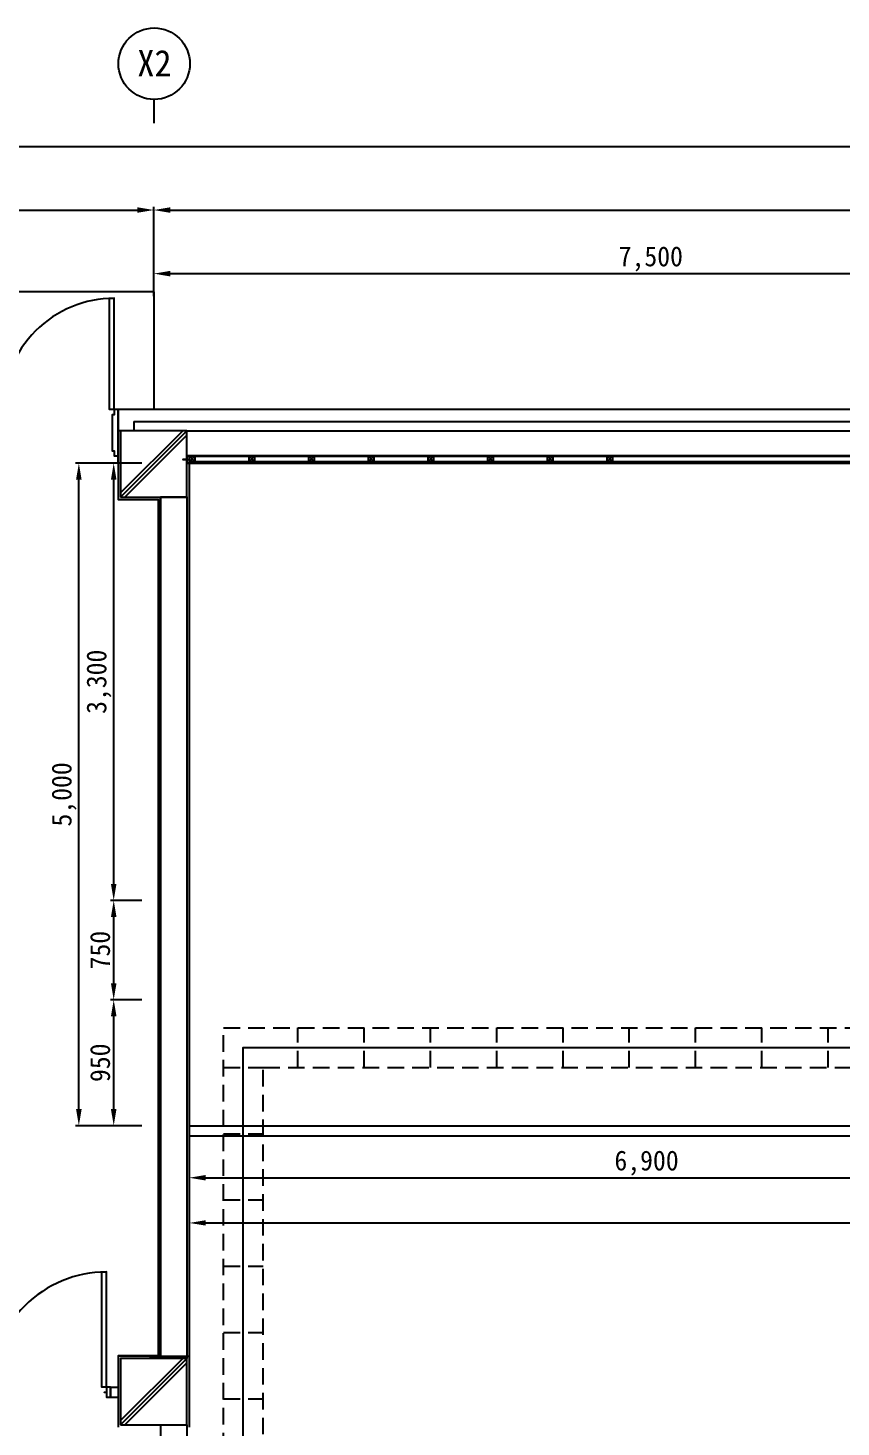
# Model space of a CAD drawing. Header units: millimetres. Extents: x -155329 to -115529, y -366316 to -334666.
# Drawn here: x -145694 to -139560, y -352890 to -342332 of the extents above; entities that cross this region are included whole.
import ezdxf
from ezdxf.enums import TextEntityAlignment as Align

# ---------------------------------------------------------------- set-up
doc = ezdxf.new("R2010")
doc.units = ezdxf.units.MM
doc.linetypes.add('HIDDEN2', pattern=[0.1875, 0.125, -0.0625])
for name, color, linetype in [('TN-LEAT', 3, 'Continuous'), ('TT-CABL', 4, 'Continuous'), ('TT-TRAY', 4, 'Continuous'), ('TZ-BASE', 253, 'Continuous'), ('TZ-DIMS', 1, 'Continuous'), ('TZ-LEAL', 1, 'Continuous')]:
    doc.layers.add(name, color=color, linetype=linetype)
doc.styles.get("Standard").update_dxf_attribs({"font": 'GulimChe.ttf'})
doc.linetypes.add('BATTINB', pattern='A,0,-0.0025,[134,GulimChe.ttf,S=0.0025,R=0,X=-0.0025,Y=0.01],-0.005,[134,GulimChe.ttf,S=0.0025,R=180,X=0.0025,Y=0.01],-0.0025', length=0.01)
doc.dimstyles.new('D50', dxfattribs={"dimscale": 50, "dimtxt": 3, "dimasz": 2.5, "dimexe": 0.5, "dimexo": 0.5, "dimgap": 0.5, "dimtad": 1, "dimdec": 0, "dimzin": 1, "dimdsep": 46, "dimlunit": 6, "dimtxsty": 'Standard', "dimcen": 1, "dimclrd": 1, "dimclre": 1, "dimclrt": 3, "dimadec": 0, "dimazin": 0, "dimtfac": 1, "dimtdec": 0, "dimtix": 1, "dimtmove": 2, "dimatfit": 3, "dimfxl": 0, "dimtvp": 2, "dimlwd": -1, "dimlwe": -1, "dimarcsym": 0})

# ---------------------------------------------------------------- blocks, each defined once
blk = doc.blocks.new('*D1504')
at = {"layer": 'DEFPOINTS', "color": 0, "ltscale": 0.1}
for p in [(-144745, -343706), (-144745, -344381), (-151745, -344550)]:
    blk.add_point(p, dxfattribs=at)
at = {"layer": 'TZ-DIMS', "color": 1, "ltscale": 0.1}
for p, q in [((-151745, -344525), (-151745, -343681)), ((-151620, -343706), (-144870, -343706)), ((-144745, -344356), (-144745, -343681))]:
    blk.add_line(p, q, dxfattribs=at)
for points in [[(-151620, -343685), (-151620, -343727), (-151745, -343706)], [(-144870, -343685), (-144870, -343727), (-144745, -343706)]]:
    blk.add_solid(points, dxfattribs=at)
at = {"layer": 'TZ-DIMS', "color": 3, "ltscale": 0.1, "insert": (-148245, -343595), "char_height": 150, "attachment_point": 5}
blk.add_mtext('{\\fGulimChe|b0|i0|c129|p0;7,000}', dxfattribs=at)
blk = doc.blocks.new('*D1505')
at = {"layer": 'DEFPOINTS', "color": 0, "ltscale": 0.1}
for p in [(-137245, -344186), (-144745, -344381), (-137245, -344550)]:
    blk.add_point(p, dxfattribs=at)
at = {"layer": 'TZ-DIMS', "color": 1, "ltscale": 0.1}
for p, q in [((-144745, -344356), (-144745, -344161)), ((-144620, -344186), (-137370, -344186)), ((-137245, -344525), (-137245, -344161))]:
    blk.add_line(p, q, dxfattribs=at)
for points in [[(-144620, -344165), (-144620, -344207), (-144745, -344186)], [(-137370, -344165), (-137370, -344207), (-137245, -344186)]]:
    blk.add_solid(points, dxfattribs=at)
at = {"layer": 'TZ-DIMS', "color": 3, "ltscale": 0.1, "insert": (-140995, -344075), "char_height": 150, "attachment_point": 5}
blk.add_mtext('{\\fGulimChe|b0|i0|c129|p0;7,500}', dxfattribs=at)
blk = doc.blocks.new('*D1507')
at = {"layer": 'DEFPOINTS', "color": 0, "ltscale": 0.1}
for p in [(-129745, -343706), (-144745, -344381), (-129745, -344550)]:
    blk.add_point(p, dxfattribs=at)
at = {"layer": 'TZ-DIMS', "color": 1, "ltscale": 0.1}
for p, q in [((-144745, -344356), (-144745, -343681)), ((-144620, -343706), (-129870, -343706)), ((-129745, -344525), (-129745, -343681))]:
    blk.add_line(p, q, dxfattribs=at)
for points in [[(-144620, -343685), (-144620, -343727), (-144745, -343706)], [(-129870, -343685), (-129870, -343727), (-129745, -343706)]]:
    blk.add_solid(points, dxfattribs=at)
at = {"layer": 'TZ-DIMS', "color": 3, "ltscale": 0.1, "insert": (-137245, -343595), "char_height": 150, "attachment_point": 5}
blk.add_mtext('{\\fGulimChe|b0|i0|c129|p0;15,000}', dxfattribs=at)
blk = doc.blocks.new('*D1510')
at = {"layer": 'DEFPOINTS', "color": 0, "ltscale": 0.1}
for p in [(-119745, -343226), (-151745, -344550), (-119745, -344550)]:
    blk.add_point(p, dxfattribs=at)
at = {"layer": 'TZ-DIMS', "color": 1, "ltscale": 0.1}
for p, q in [((-151745, -344525), (-151745, -343201)), ((-151620, -343226), (-119870, -343226)), ((-119745, -344525), (-119745, -343201))]:
    blk.add_line(p, q, dxfattribs=at)
for points in [[(-151620, -343205), (-151620, -343247), (-151745, -343226)], [(-119870, -343205), (-119870, -343247), (-119745, -343226)]]:
    blk.add_solid(points, dxfattribs=at)
at = {"layer": 'TZ-DIMS', "color": 3, "ltscale": 0.1, "insert": (-135745, -343115), "char_height": 150, "attachment_point": 5}
blk.add_mtext('{\\fGulimChe|b0|i0|c129|p0;32,000}', dxfattribs=at)
blk = doc.blocks.new('*D1518')
at = {"layer": 'DEFPOINTS', "color": 0}
for p in [(-145047, -349666), (-144810, -349666), (-144810, -350616)]:
    blk.add_point(p, dxfattribs=at)
at = {"layer": 'TZ-DIMS', "color": 1}
for p, q in [((-144835, -349666), (-145072, -349666)), ((-145047, -350491), (-145047, -349791)), ((-144835, -350616), (-145072, -350616))]:
    blk.add_line(p, q, dxfattribs=at)
for points in [[(-145068, -349791), (-145026, -349791), (-145047, -349666)], [(-145068, -350491), (-145026, -350491), (-145047, -350616)]]:
    blk.add_solid(points, dxfattribs=at)
at = {"layer": 'TZ-DIMS', "color": 3, "insert": (-145149, -350141), "char_height": 150, "attachment_point": 5, "rotation": 90}
blk.add_mtext('950', dxfattribs=at)
blk = doc.blocks.new('*D1519')
at = {"layer": 'DEFPOINTS', "color": 0}
for p in [(-145047, -348916), (-144810, -348916), (-144810, -349666)]:
    blk.add_point(p, dxfattribs=at)
at = {"layer": 'TZ-DIMS', "color": 1}
for p, q in [((-144835, -348916), (-145072, -348916)), ((-145047, -349541), (-145047, -349041)), ((-144835, -349666), (-145072, -349666))]:
    blk.add_line(p, q, dxfattribs=at)
for points in [[(-145068, -349041), (-145026, -349041), (-145047, -348916)], [(-145068, -349541), (-145026, -349541), (-145047, -349666)]]:
    blk.add_solid(points, dxfattribs=at)
at = {"layer": 'TZ-DIMS', "color": 3, "insert": (-145149, -349291), "char_height": 150, "attachment_point": 5, "rotation": 90}
blk.add_mtext('750', dxfattribs=at)
blk = doc.blocks.new('*D1520')
at = {"layer": 'DEFPOINTS', "color": 0}
for p in [(-145047, -345616), (-144810, -345616), (-144810, -348916)]:
    blk.add_point(p, dxfattribs=at)
at = {"layer": 'TZ-DIMS', "color": 1}
for p, q in [((-144835, -345616), (-145072, -345616)), ((-145047, -348791), (-145047, -345741)), ((-144835, -348916), (-145072, -348916))]:
    blk.add_line(p, q, dxfattribs=at)
for points in [[(-145068, -345741), (-145026, -345741), (-145047, -345616)], [(-145068, -348791), (-145026, -348791), (-145047, -348916)]]:
    blk.add_solid(points, dxfattribs=at)
at = {"layer": 'TZ-DIMS', "color": 3, "insert": (-145158, -347266), "char_height": 150, "attachment_point": 5, "rotation": 90}
blk.add_mtext('3,300', dxfattribs=at)
blk = doc.blocks.new('*D1521')
at = {"layer": 'DEFPOINTS', "color": 0}
for p in [(-145310, -345616), (-144810, -345616), (-144810, -350616)]:
    blk.add_point(p, dxfattribs=at)
at = {"layer": 'TZ-DIMS', "color": 1}
for p, q in [((-144835, -345616), (-145335, -345616)), ((-145310, -350491), (-145310, -345741)), ((-144835, -350616), (-145335, -350616))]:
    blk.add_line(p, q, dxfattribs=at)
for points in [[(-145331, -345741), (-145289, -345741), (-145310, -345616)], [(-145331, -350491), (-145289, -350491), (-145310, -350616)]]:
    blk.add_solid(points, dxfattribs=at)
at = {"layer": 'TZ-DIMS', "color": 3, "insert": (-145421, -348116), "char_height": 150, "attachment_point": 5, "rotation": 90}
blk.add_mtext('5,000', dxfattribs=at)
blk = doc.blocks.new('*D1522')
at = {"layer": 'DEFPOINTS', "color": 0}
for p in [(-144477, -350801), (-137577, -350801), (-137577, -351009)]:
    blk.add_point(p, dxfattribs=at)
at = {"layer": 'TZ-DIMS', "color": 1}
for p, q in [((-144477, -350826), (-144477, -351034)), ((-137577, -350826), (-137577, -351034)), ((-144352, -351009), (-137702, -351009))]:
    blk.add_line(p, q, dxfattribs=at)
for points in [[(-144352, -350988), (-144352, -351030), (-144477, -351009)], [(-137702, -350988), (-137702, -351030), (-137577, -351009)]]:
    blk.add_solid(points, dxfattribs=at)
at = {"layer": 'TZ-DIMS', "color": 3, "insert": (-141027, -350898), "char_height": 150, "attachment_point": 5}
blk.add_mtext('6,900', dxfattribs=at)
blk = doc.blocks.new('*D1532')
at = {"layer": 'DEFPOINTS', "color": 0}
for p in [(-144477, -350801), (-129877, -350801), (-129877, -351350)]:
    blk.add_point(p, dxfattribs=at)
at = {"layer": 'TZ-DIMS', "color": 1}
for p, q in [((-144477, -350826), (-144477, -351375)), ((-129877, -350826), (-129877, -351375)), ((-144352, -351350), (-130002, -351350))]:
    blk.add_line(p, q, dxfattribs=at)
for points in [[(-144352, -351329), (-144352, -351370), (-144477, -351350)], [(-130002, -351329), (-130002, -351370), (-129877, -351350)]]:
    blk.add_solid(points, dxfattribs=at)
at = {"layer": 'TZ-DIMS', "color": 3, "insert": (-137177, -351238), "char_height": 150, "attachment_point": 5}
blk.add_mtext('14,600', dxfattribs=at)

msp = doc.modelspace()

# ---------------------------------------------------------------- linework, layer by layer
at = {"layer": 'TT-CABL'}
msp.add_lwpolyline([(-142395.3, -361172.3), (-142395.3, -359845.2), (-144069.2, -359845.2), (-144069.2, -350026.3), (-134307, -350026.3), (-134307, -349666)], dxfattribs=at)
at = {"layer": 'TT-TRAY', "linetype": 'HIDDEN2', "ltscale": 1000}
for points in [[(-142545.3, -361172.3), (-142545.3, -359995.2), (-144219.2, -359995.2), (-144219.2, -349876.3), (-134457, -349876.3), (-134457, -349666)], [(-142245.3, -361172.3), (-142245.3, -359695.2), (-143919.2, -359695.2), (-143919.2, -350176.3), (-134157, -350176.3), (-134157, -349666)], [(-143657, -350176.3), (-143657, -349876.3)], [(-143157, -350176.3), (-143157, -349876.3)], [(-142657, -350176.3), (-142657, -349876.3)], [(-142157, -350176.3), (-142157, -349876.3)], [(-141657, -350176.3), (-141657, -349876.3)], [(-141157, -350176.3), (-141157, -349876.3)], [(-140657, -350176.3), (-140657, -349876.3)], [(-140157, -350176.3), (-140157, -349876.3)], [(-139657, -350176.3), (-139657, -349876.3)], [(-144219.2, -350176.3), (-143919.2, -350176.3)], [(-144219.2, -350676.3), (-143919.2, -350676.3)], [(-144219.2, -351176.3), (-143919.2, -351176.3)], [(-144219.2, -351676.3), (-143919.2, -351676.3)], [(-144219.2, -352176.3), (-143919.2, -352176.3)], [(-144219.2, -352676.3), (-143919.2, -352676.3)]]:
    msp.add_lwpolyline(points, dxfattribs=at)
at = {"layer": 'TZ-BASE', "linetype": 'BATTINB'}
for p, q in [((-144745, -344322.2), (-151494.9, -344322.2)), ((-144745.2, -344322.2), (-144745.2, -345212)), ((-144526.5, -345372), (-144995, -345840.5)), ((-144495, -345372.3), (-144994.7, -345872)), ((-144495, -345404.1), (-144962.9, -345872)), ((-144477, -345580), (-144477, -345890)), ((-144477, -345580), (-144477, -345890)), ((-144477, -345890), (-144477, -352354.3)), ((-144526.5, -352372.3), (-144995, -352840.8)), ((-144495, -352372.6), (-144994.7, -352872.3)), ((-144495, -352404.4), (-144962.9, -352872.3)), ((-144777, -352354.3), (-144477, -352354.3)), ((-144477, -352354.3), (-144477, -352890.3)), ((-144477, -352354.3), (-144477, -352890.3))]:
    msp.add_line(p, q, dxfattribs=at)
at = {"layer": 'TZ-BASE', "ltscale": 0.1}
for p, q in [((-145012.7, -345212), (-145077.7, -345212)), ((-127118.2, -345212), (-145012.7, -345212)), ((-145012.7, -345616), (-145012.7, -345212)), ((-145012.7, -345371.8), (-145012.7, -345212)), ((-145012.7, -345212), (-145012.7, -345562)), ((-144894.7, -345301.8), (-144894.7, -345371.8)), ((-144894.7, -345371.8), (-145012.7, -345371.8)), ((-144494.7, -345371.8), (-144494.6, -345371.9)), ((-144494.6, -345371.9), (-127148.2, -345371.9)), ((-144475, -350616), (-129875, -350616)), ((-144475, -350692), (-129875, -350692)), ((-145072.3, -352590), (-145012.7, -352590)), ((-145072.3, -352590), (-145072.3, -352666)), ((-145072.3, -352666), (-145012.7, -352666))]:
    msp.add_line(p, q, dxfattribs=at)
at = {"layer": 'TZ-BASE'}
for p, q in [((-145013, -345615.8), (-145012.4, -345615.8)), ((-145013, -345615.8), (-145012.4, -345615.8)), ((-129994.7, -345562), (-144495, -345562)), ((-144495, -345562), (-144495, -345617)), ((-144495, -345562), (-144495, -345617)), ((-144495, -345563), (-129994.7, -345563)), ((-144495, -345617), (-144455.7, -345617)), ((-144495, -345617), (-144455.7, -345617)), ((-144494, -345615.3), (-144494, -345563.7)), ((-144494, -345615.3), (-144494, -345563.7)), ((-144455, -345616), (-144493.3, -345616)), ((-144455, -345616), (-144493.3, -345616)), ((-144475, -345603), (-144475, -345616)), ((-144475, -345603), (-137515, -345603)), ((-144475, -345603), (-144475, -345616)), ((-144475, -345616), (-137515, -345616)), ((-144035, -345563), (-144035, -345562.7)), ((-143996.7, -345563), (-144035, -345563)), ((-144034.3, -345562), (-143995, -345562)), ((-143455.7, -345562), (-143495, -345562)), ((-143455.7, -345562), (-143495, -345562)), ((-143493.3, -345563), (-143455, -345563)), ((-143493.3, -345563), (-143455, -345563)), ((-143455, -345563), (-143455, -345562.7)), ((-143455, -345563), (-143455, -345562.7)), ((-143005, -345563), (-143005, -345562.7)), ((-142555, -345563), (-142555, -345562.7)), ((-142105, -345563), (-142105, -345562.7)), ((-141655, -345563), (-141655, -345562.7)), ((-144695, -345872), (-144695, -352372.3)), ((-144495, -345872), (-144495, -352372.3)), ((-144695, -352872.3), (-144694.7, -360372)), ((-144495, -352872.3), (-144495, -360372))]:
    msp.add_line(p, q, dxfattribs=at)
at = {"layer": 'TZ-BASE', "linetype": 'BATTINB', "ltscale": 0.1}
for p, q in [((-144435, -345603), (-144475, -345563)), ((-144475, -345603), (-144435, -345563)), ((-143985, -345603), (-144025, -345563)), ((-144025, -345603), (-143985, -345563)), ((-143535, -345603), (-143575, -345563)), ((-143575, -345603), (-143535, -345563)), ((-143085, -345603), (-143125, -345563)), ((-143125, -345603), (-143085, -345563)), ((-142635, -345603), (-142675, -345563)), ((-142675, -345603), (-142635, -345563)), ((-142185, -345603), (-142225, -345563)), ((-142225, -345603), (-142185, -345563)), ((-141735, -345603), (-141775, -345563)), ((-141775, -345603), (-141735, -345563)), ((-141285, -345603), (-141325, -345563)), ((-141325, -345603), (-141285, -345563))]:
    msp.add_line(p, q, dxfattribs=at)
at = {"layer": 'TZ-BASE', "ltscale": 0.1}
for points in [[(-145042.7, -345212), (-145042.7, -344372, 0.4142136), (-145882.7, -345212, 0.4142136)], [(-145102.3, -352590), (-145102.3, -351720, 0.4142136), (-145972.3, -352590, 0.4142136)]]:
    msp.add_lwpolyline(points, format="xyb", dxfattribs=at)
for points in [[(-145042.7, -345212), (-145077.7, -345212), (-145077.7, -344372), (-145042.7, -344372)], [(-144894.7, -345301.8), (-127118.2, -345301.8)], [(-145102.3, -352590), (-145137.3, -352590), (-145137.3, -351720), (-145102.3, -351720)]]:
    msp.add_lwpolyline(points, dxfattribs=at)
for points in [[(-145012.7, -345212), (-145042.7, -345212), (-145042.7, -345252), (-145057.7, -345252), (-145057.7, -345522), (-145042.7, -345522), (-145042.7, -345562), (-145012.7, -345562)], [(-145072.3, -352590), (-145102.3, -352590), (-145102.3, -352630), (-145117.3, -352630), (-145117.3, -352626), (-145102.3, -352626), (-145102.3, -352666), (-145072.3, -352666)]]:
    msp.add_lwpolyline(points, close=True, dxfattribs=at)
at = {"layer": 'TZ-BASE', "linetype": 'BATTINB'}
for points in [[(-145012.7, -345211.8), (-145012.7, -345889.8), (-144712.4, -345889.8), (-144712.4, -352354), (-145012.4, -352354), (-145012.4, -352890)], [(-145013, -345580), (-145013, -345890), (-144712.7, -345890), (-144712.7, -352354.3), (-145012.7, -352354.3), (-145012.7, -352890.3)]]:
    msp.add_lwpolyline(points, dxfattribs=at)
at = {"layer": 'TZ-BASE'}
for points in [[(-144995, -345872), (-144495, -345872), (-144495, -345372), (-144995, -345372)], [(-144435, -345563), (-144435, -345603), (-144475, -345603), (-144475, -345563)], [(-144435, -345563), (-144435, -345603), (-144475, -345603), (-144475, -345563)], [(-143985, -345563), (-143985, -345603), (-144025, -345603), (-144025, -345563)], [(-143535, -345563), (-143535, -345603), (-143575, -345603), (-143575, -345563)], [(-143085, -345563), (-143085, -345603), (-143125, -345603), (-143125, -345563)], [(-142635, -345563), (-142635, -345603), (-142675, -345603), (-142675, -345563)], [(-142185, -345563), (-142185, -345603), (-142225, -345603), (-142225, -345563)], [(-141735, -345563), (-141735, -345603), (-141775, -345603), (-141775, -345563)], [(-141285, -345563), (-141285, -345603), (-141325, -345603), (-141325, -345563)], [(-144995, -352872.3), (-144495, -352872.3), (-144495, -352372.3), (-144995, -352372.3)]]:
    msp.add_lwpolyline(points, close=True, dxfattribs=at)
for points in [[(-144525.3, -345589.3), (-144523.1, -345586.8), (-144518.6, -345586.8), (-144521.1, -345591.8), (-144523.1, -345591.8), (-144525.3, -345589.3)], [(-144525.3, -345589.3), (-144523.1, -345586.8), (-144518.6, -345586.8), (-144521.1, -345591.8), (-144523.1, -345591.8), (-144525.3, -345589.3)], [(-144519.5, -345591.8), (-144517, -345586.8), (-144513.6, -345586.8), (-144516.1, -345591.8), (-144519.5, -345591.8)], [(-144519.5, -345591.8), (-144517, -345586.8), (-144513.6, -345586.8), (-144516.1, -345591.8), (-144519.5, -345591.8)], [(-144514.1, -345591.8), (-144511.6, -345586.8), (-144508.3, -345586.8), (-144510.8, -345591.8), (-144514.1, -345591.8)], [(-144514.1, -345591.8), (-144511.6, -345586.8), (-144508.3, -345586.8), (-144510.8, -345591.8), (-144514.1, -345591.8)], [(-144509.1, -345591.8), (-144506.6, -345586.8), (-144503.2, -345586.8), (-144505.7, -345591.8), (-144509.1, -345591.8)], [(-144509.1, -345591.8), (-144506.6, -345586.8), (-144503.2, -345586.8), (-144505.7, -345591.8), (-144509.1, -345591.8)], [(-144495, -345591.8), (-144504, -345591.8), (-144501.5, -345586.8), (-144495, -345586.8)], [(-144495, -345591.8), (-144504, -345591.8), (-144501.5, -345586.8), (-144495, -345586.8)]]:
    msp.add_lwpolyline(points, dxfattribs=at)
at = {"layer": 'TZ-BASE', "linetype": 'BATTINB', "ltscale": 0.1}
msp.add_lwpolyline([(-144695, -345871.1), (-144495, -345871.1), (-144495, -352371.4), (-144695, -352371.4)], close=True, dxfattribs=at)
at = {"layer": 'TZ-BASE'}
for centre, radius, start, end in [((-144493.3, -345615.3), 0.7, 180, 270), ((-144493.3, -345615.3), 0.7, 180, 270), ((-144495.6, -345589.5), 6.44, 284.78327, 75.28078), ((-144495.6, -345589.5), 6.44, 284.78327, 75.28078), ((-144455.7, -345616.3), 0.7, 270, 0), ((-144455.7, -345616.3), 0.7, 270, 0), ((-144034.3, -345562.7), 0.7, 90, 180), ((-143996.7, -345563.7), 0.7, 0, 90), ((-143455.7, -345562.7), 0.7, 0, 90), ((-143455.7, -345562.7), 0.7, 0, 90), ((-143005.7, -345562.7), 0.7, 0, 90), ((-142555.7, -345562.7), 0.7, 0, 90), ((-142105.7, -345562.7), 0.7, 0, 90), ((-141655.7, -345562.7), 0.7, 0, 90)]:
    msp.add_arc(centre, radius, start, end, dxfattribs=at)
at = {"layer": 'TZ-LEAL'}
msp.add_line((-144742, -343051.1), (-144742, -342871.3), dxfattribs=at)
msp.add_circle((-144742, -342601.7), 269.6, dxfattribs=at)

# ---------------------------------------------------------------- texts
at = {"layer": 'TN-LEAT', "linetype": 'BATTINB', "ltscale": 0.1}
msp.add_text('X2', height=200, dxfattribs=at).set_placement((-144739.9, -342597.9), align=Align.MIDDLE_CENTER)

# ---------------------------------------------------------------- dimensions: what is measured, and where the dimension line sits
at = {"layer": 'TZ-DIMS', "ltscale": 0.1}
for base, p1, p2, picture, middle in [((-119744.7, -343226.1), (-151745, -344549.5), (-119744.7, -344549.5), '*D1510', (-135744.8, -343115)), ((-144744.7, -343706.1), (-151745, -344549.5), (-144744.7, -344381.2), '*D1504', (-148244.8, -343595)), ((-129744.7, -343706.1), (-144744.7, -344381.2), (-129744.7, -344549.5), '*D1507', (-137244.7, -343594.9)), ((-137244.7, -344186.1), (-144744.7, -344381.2), (-137244.7, -344549.5), '*D1505', (-140994.7, -344075))]:
    dim = msp.add_linear_dim(base=base, p1=p1, p2=p2, text='{\\fGulimChe|b0|i0|c129|p0;<>}', dimstyle='D50', dxfattribs=at)
    dim.commit()
    dim.dimension.update_dxf_attribs({"geometry": picture, "text_midpoint": middle})
at = {"layer": 'TZ-DIMS'}
for base, p1, p2, picture, middle in [((-145310.3, -345616), (-144809.7, -350616), (-144809.7, -345616), '*D1521', (-145421.4, -348116)), ((-145047.2, -345616), (-144809.7, -348916), (-144809.7, -345616), '*D1520', (-145158.2, -347266)), ((-145047.2, -348916), (-144809.7, -349666), (-144809.7, -348916), '*D1519', (-145149.1, -349291)), ((-145047.2, -349666), (-144809.7, -350616), (-144809.7, -349666), '*D1518', (-145148.9, -350141))]:
    dim = msp.add_linear_dim(base=base, p1=p1, p2=p2, angle=90, dimstyle='D50', dxfattribs=at)
    dim.commit()
    dim.dimension.update_dxf_attribs({"geometry": picture, "text_midpoint": middle})
for base, p2, picture, middle in [((-137577, -351008.9), (-137577, -350800.8), '*D1522', (-141027, -350897.8)), ((-129877, -351349.6), (-129877, -350800.8), '*D1532', (-137177, -351238.5))]:
    dim = msp.add_linear_dim(base=base, p1=(-144477, -350800.8), p2=p2, dimstyle='D50', dxfattribs=at)
    dim.commit()
    dim.dimension.update_dxf_attribs({"geometry": picture, "text_midpoint": middle})

doc.saveas('drawing.dxf')
